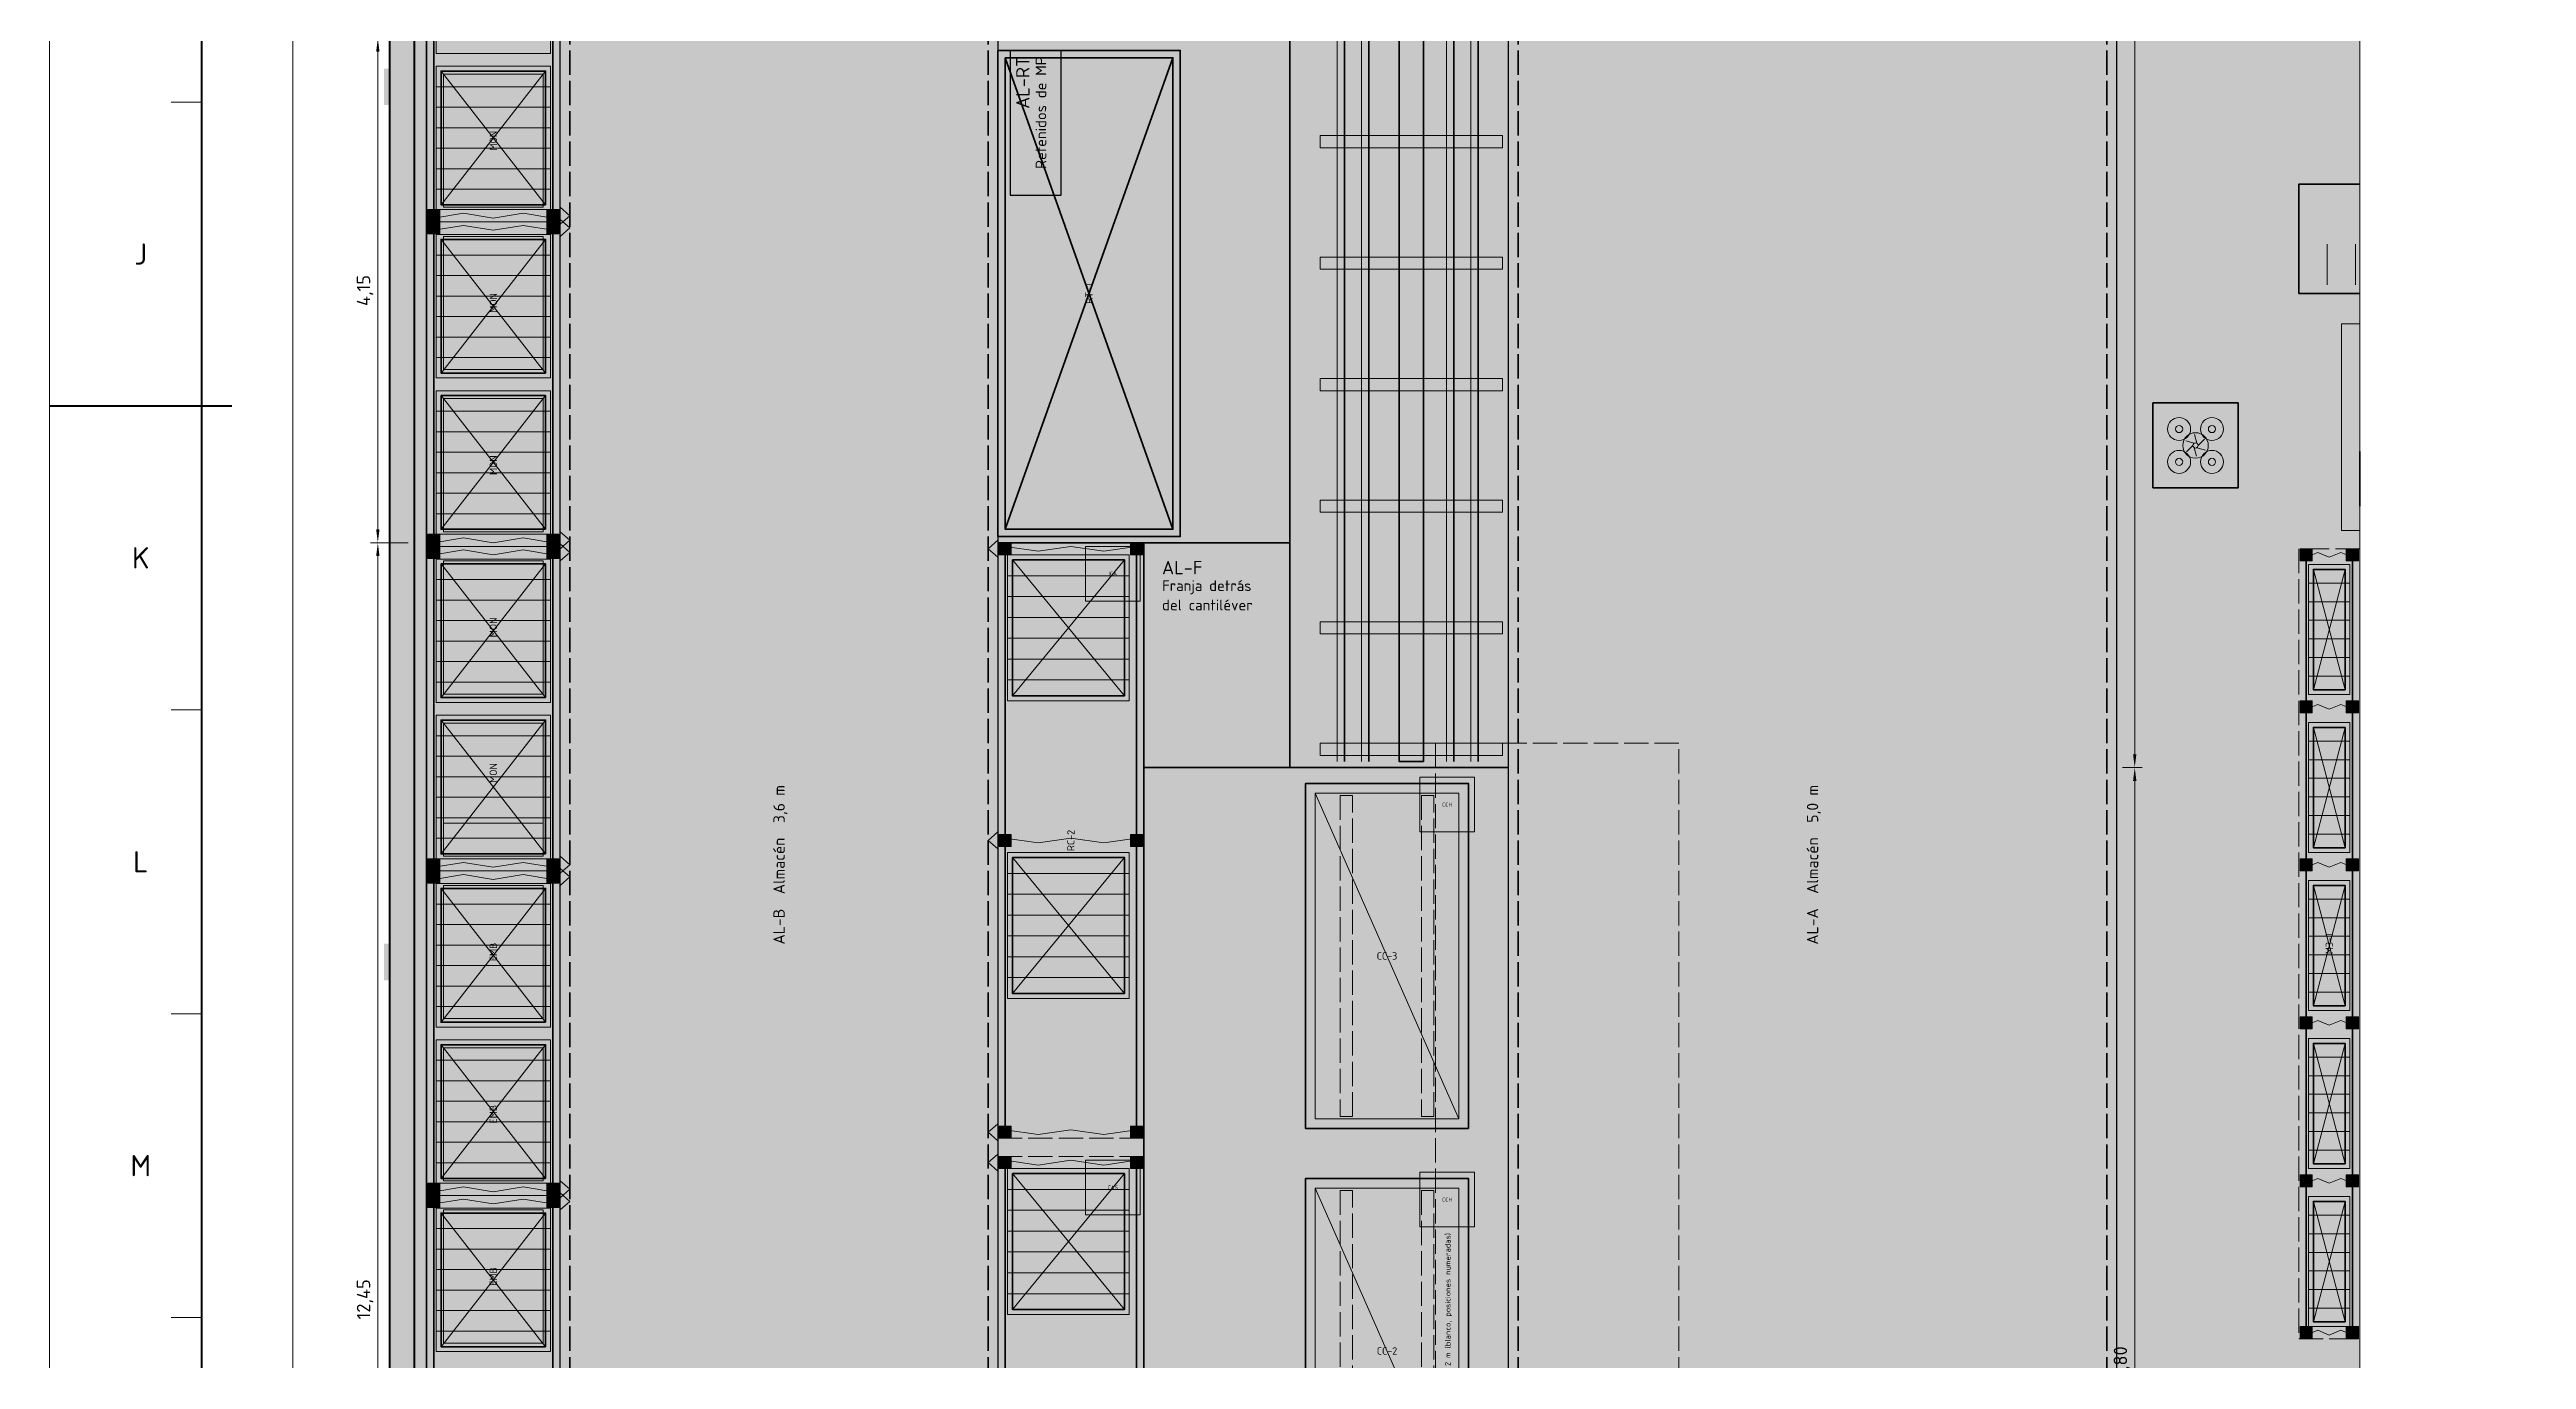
# Model space of a CAD drawing. Header units: millimetres. Extents: x 0 to 1189, y 0 to 841.
# Drawn here: x 0 to 407.4, y 263.6 to 479.2 of the extents above; entities that cross this region are included whole.
import ezdxf
from ezdxf.enums import TextEntityAlignment as Align

# ---------------------------------------------------------------- set-up
doc = ezdxf.new("R2010")
doc.units = ezdxf.units.MM
doc.linetypes.add('IRAM-E-TRAZOS', pattern=[5, 4, -1])
for name, color, linetype, lineweight in [('06-TEXTO', 7, 'CONTINUOUS', 25), ('07-RECUADRO', 7, 'CONTINUOUS', 70), ('08-FINA', 5, 'CONTINUOUS', 18), ('A-COLUMNA', 7, 'CONTINUOUS', 50), ('A-COTA', 7, 'CONTINUOUS', 18), ('A-EQUIPO-FINO', 8, 'CONTINUOUS', 13), ('A-EQUIPO-OCULTO', 8, 'IRAM-E-TRAZOS', 13), ('A-EQUIPO-RELLENO', 9, 'CONTINUOUS', 13), ('A-MURO', 7, 'CONTINUOUS', 50), ('A-RELLENO', 9, 'CONTINUOUS', 13), ('A-SECTOR', 1, 'CONTINUOUS', 25), ('A-SECTOR-TXT', 1, 'CONTINUOUS', 25), ('A-SEGURIDAD', 1, 'IRAM-E-TRAZOS', 18), ('A-TEXTO', 7, 'CONTINUOUS', 18)]:
    doc.layers.add(name, color=color, linetype=linetype, lineweight=lineweight)
for name, color, linetype, lineweight, true_color in [('A-AREA-TRABAJO', 30, 'CONTINUOUS', 13, 0xeb963c), ('A-DEM-RO', 1, 'CONTINUOUS', 35, 0xd21e1e), ('A-EQUIPO', 30, 'CONTINUOUS', 35, 0xe67800), ('A-PASILLO', 2, 'IRAM-E-TRAZOS', 35, 0xd7a500)]:
    doc.layers.add(name, color=color, linetype=linetype, lineweight=lineweight, true_color=true_color)
doc.styles.add('ISO3098', font='isocpeur.ttf')
doc.dimstyles.new('FLAMA-IRAM', dxfattribs={"dimtxt": 3.5, "dimasz": 3.5, "dimexe": 2, "dimexo": 1.5, "dimgap": 1, "dimtad": 1, "dimdec": 1, "dimtxsty": 'ISO3098', "dimblk": 'IRAM_FLECHA', "dimblk1": 'IRAM_FLECHA', "dimblk2": 'IRAM_FLECHA', "dimcen": 2.5, "dimclrd": 3, "dimclre": 3, "dimclrt": 3, "dimazin": 3, "dimtfac": 1, "dimtmove": 0, "dimatfit": 3, "dimlwd": 18, "dimlwe": 18})

# ---------------------------------------------------------------- blocks, each defined once
blk = doc.blocks.new('IRAM_FLECHA')
blk.add_solid([(0, 0), (-1, 0.125), (-1, -0.125)])

msp = doc.modelspace()

# ---------------------------------------------------------------- hatches: boundary and pattern name
at = {"layer": 'A-COLUMNA', "true_color": 0x000000}
h = msp.add_hatch(color=7, dxfattribs=at)
h.dxf.hatch_style = 1
h.paths.add_polyline_path([(55, 470), (61, 470), (61, 476), (55, 476)])
h = msp.add_hatch(color=7, dxfattribs=at)
h.dxf.hatch_style = 1
h.paths.add_polyline_path([(55, 326), (61, 326), (61, 332), (55, 332)])
at = {"layer": 'A-EQUIPO-RELLENO', "true_color": 0x969ba0}
h = msp.add_hatch(color=7, dxfattribs=at)
h.dxf.hatch_style = 1
h.paths.add_polyline_path([(226, 362), (226, 610), (222, 610), (222, 362)])
at = {"layer": 'A-EQUIPO-RELLENO', "true_color": 0xeedec0}
h = msp.add_hatch(color=7, dxfattribs=at)
h.dxf.hatch_style = 1
h.paths.add_polyline_path([(82.4, 478.5), (82.4, 502.1), (63.6, 502.1), (63.6, 478.5)])
h = msp.add_hatch(color=7, dxfattribs=at)
h.dxf.hatch_style = 1
h.paths.add_polyline_path([(82.4, 452.8), (82.4, 476.4), (63.6, 476.4), (63.6, 452.8)])
at = {"layer": 'A-EQUIPO-RELLENO', "true_color": 0xcdd0d4}
h = msp.add_hatch(color=7, dxfattribs=at)
h.dxf.hatch_style = 1
h.paths.add_polyline_path([(239, 463), (239, 465), (209, 465), (209, 463)])
at = {"layer": 'A-EQUIPO-RELLENO', "true_color": 0xd7e1d7}
h = msp.add_hatch(color=7, dxfattribs=at)
h.dxf.hatch_style = 1
h.paths.add_polyline_path([(370, 439), (370, 457), (380, 457), (380, 439)])
at = {"layer": 'A-EQUIPO-RELLENO', "true_color": 0x969ba0}
h = msp.add_hatch(color=7, dxfattribs=at)
h.dxf.hatch_style = 1
h.paths.add_polyline_path([(64.2, 450.8), (64.2, 452.8), (62.2, 452.8), (62.2, 450.8)])
h = msp.add_hatch(color=7, dxfattribs=at)
h.dxf.hatch_style = 1
h.paths.add_polyline_path([(83.8, 450.8), (83.8, 452.8), (81.8, 452.8), (81.8, 450.8)])
h = msp.add_hatch(color=7, dxfattribs=at)
h.dxf.hatch_style = 1
h.paths.add_polyline_path([(64.2, 448.8), (64.2, 450.8), (62.2, 450.8), (62.2, 448.8)])
at = {"layer": 'A-EQUIPO-RELLENO', "true_color": 0xeedec0}
h = msp.add_hatch(color=7, dxfattribs=at)
h.dxf.hatch_style = 1
h.paths.add_polyline_path([(82.4, 425.1), (82.4, 448.7), (63.6, 448.7), (63.6, 425.1)])
at = {"layer": 'A-EQUIPO-RELLENO', "true_color": 0x969ba0}
h = msp.add_hatch(color=7, dxfattribs=at)
h.dxf.hatch_style = 1
h.paths.add_polyline_path([(83.8, 448.8), (83.8, 450.8), (81.8, 450.8), (81.8, 448.8)])
at = {"layer": 'A-EQUIPO-RELLENO', "true_color": 0xcdd0d4}
h = msp.add_hatch(color=7, dxfattribs=at)
h.dxf.hatch_style = 1
h.paths.add_polyline_path([(239, 443), (239, 445), (209, 445), (209, 443)])
h = msp.add_hatch(color=7, dxfattribs=at)
h.dxf.hatch_style = 1
h.paths.add_polyline_path([(239, 423), (239, 425), (209, 425), (209, 423)])
at = {"layer": 'A-EQUIPO-RELLENO', "true_color": 0xeedec0}
h = msp.add_hatch(color=7, dxfattribs=at)
h.dxf.hatch_style = 1
h.paths.add_polyline_path([(82.4, 399.4), (82.4, 423), (63.6, 423), (63.6, 399.4)])
at = {"layer": 'A-EQUIPO-RELLENO', "true_color": 0xe6e6dc}
h = msp.add_hatch(color=7, dxfattribs=at)
h.dxf.hatch_style = 1
h.paths.add_polyline_path([(346, 407), (360, 407), (360, 421), (346, 421)])
at = {"layer": 'A-EQUIPO-RELLENO', "true_color": 0xcdd0d4}
h = msp.add_hatch(color=7, dxfattribs=at)
h.dxf.hatch_style = 1
h.paths.add_polyline_path([(239, 403), (239, 405), (209, 405), (209, 403)])
at = {"layer": 'A-EQUIPO-RELLENO', "true_color": 0x969ba0}
h = msp.add_hatch(color=7, dxfattribs=at)
h.dxf.hatch_style = 1
h.paths.add_polyline_path([(64.2, 397.4), (64.2, 399.4), (62.2, 399.4), (62.2, 397.4)])
h = msp.add_hatch(color=7, dxfattribs=at)
h.dxf.hatch_style = 1
h.paths.add_polyline_path([(83.8, 397.4), (83.8, 399.4), (81.8, 399.4), (81.8, 397.4)])
h = msp.add_hatch(color=7, dxfattribs=at)
h.dxf.hatch_style = 1
h.paths.add_polyline_path([(64.2, 395.4), (64.2, 397.4), (62.2, 397.4), (62.2, 395.4)])
at = {"layer": 'A-EQUIPO-RELLENO', "true_color": 0xeedec0}
h = msp.add_hatch(color=7, dxfattribs=at)
h.dxf.hatch_style = 1
h.paths.add_polyline_path([(82.4, 371.7), (82.4, 395.3), (63.6, 395.3), (63.6, 371.7)])
at = {"layer": 'A-EQUIPO-RELLENO', "true_color": 0x969ba0}
h = msp.add_hatch(color=7, dxfattribs=at)
h.dxf.hatch_style = 1
h.paths.add_polyline_path([(83.8, 395.4), (83.8, 397.4), (81.8, 397.4), (81.8, 395.4)])
h = msp.add_hatch(color=7, dxfattribs=at)
h.dxf.hatch_style = 1
h.paths.add_polyline_path([(156.2, 398), (156.2, 396), (158.2, 396), (158.2, 398)])
at = {"layer": 'A-EQUIPO-RELLENO', "true_color": 0xeedec0}
h = msp.add_hatch(color=7, dxfattribs=at)
h.dxf.hatch_style = 1
h.paths.add_polyline_path([(157.6, 396), (157.6, 372), (177.6, 372), (177.6, 396)])
at = {"layer": 'A-EQUIPO-RELLENO', "true_color": 0x969ba0}
h = msp.add_hatch(color=7, dxfattribs=at)
h.dxf.hatch_style = 1
h.paths.add_polyline_path([(177.8, 398), (177.8, 396), (179.8, 396), (179.8, 398)])
h = msp.add_hatch(color=7, dxfattribs=at)
h.dxf.hatch_style = 1
h.paths.add_polyline_path([(372.2, 395), (372.2, 397), (370.2, 397), (370.2, 395)])
h = msp.add_hatch(color=7, dxfattribs=at)
h.dxf.hatch_style = 1
h.paths.add_polyline_path([(379.8, 395), (379.8, 397), (377.8, 397), (377.8, 395)])
at = {"layer": 'A-EQUIPO-RELLENO', "true_color": 0xeedec0}
h = msp.add_hatch(color=7, dxfattribs=at)
h.dxf.hatch_style = 1
h.paths.add_polyline_path([(378.4, 373), (378.4, 394.4), (371.6, 394.4), (371.6, 373)])
at = {"layer": 'A-EQUIPO-RELLENO', "true_color": 0xcdd0d4}
h = msp.add_hatch(color=7, dxfattribs=at)
h.dxf.hatch_style = 1
h.paths.add_polyline_path([(239, 383), (239, 385), (209, 385), (209, 383)])
at = {"layer": 'A-EQUIPO-RELLENO', "true_color": 0x969ba0}
h = msp.add_hatch(color=7, dxfattribs=at)
h.dxf.hatch_style = 1
h.paths.add_polyline_path([(372.2, 370), (372.2, 372), (370.2, 372), (370.2, 370)])
h = msp.add_hatch(color=7, dxfattribs=at)
h.dxf.hatch_style = 1
h.paths.add_polyline_path([(379.8, 370), (379.8, 372), (377.8, 372), (377.8, 370)])
at = {"layer": 'A-EQUIPO-RELLENO', "true_color": 0xeedec0}
h = msp.add_hatch(color=7, dxfattribs=at)
h.dxf.hatch_style = 1
h.paths.add_polyline_path([(82.4, 346), (82.4, 369.6), (63.6, 369.6), (63.6, 346)])
h = msp.add_hatch(color=7, dxfattribs=at)
h.dxf.hatch_style = 1
h.paths.add_polyline_path([(378.4, 347), (378.4, 368.4), (371.6, 368.4), (371.6, 347)])
at = {"layer": 'A-EQUIPO-RELLENO', "true_color": 0xcdd0d4}
h = msp.add_hatch(color=7, dxfattribs=at)
h.dxf.hatch_style = 1
h.paths.add_polyline_path([(239, 363), (239, 365), (209, 365), (209, 363)])
at = {"layer": 'A-EQUIPO-RELLENO', "true_color": 0xe8ecf2}
h = msp.add_hatch(color=7, dxfattribs=at)
h.dxf.hatch_style = 1
h.paths.add_polyline_path([(233.4, 301.6), (233.4, 358.4), (206.6, 358.4), (206.6, 301.6)])
at = {"layer": 'A-EQUIPO-RELLENO', "true_color": 0x969ba0}
h = msp.add_hatch(color=7, dxfattribs=at)
h.dxf.hatch_style = 1
h.paths.add_polyline_path([(156.2, 350), (156.2, 348), (158.2, 348), (158.2, 350)])
at = {"layer": 'A-EQUIPO-RELLENO', "true_color": 0xeedec0}
h = msp.add_hatch(color=7, dxfattribs=at)
h.dxf.hatch_style = 1
h.paths.add_polyline_path([(157.6, 347), (157.6, 323), (177.6, 323), (177.6, 347)])
at = {"layer": 'A-EQUIPO-RELLENO', "true_color": 0x969ba0}
h = msp.add_hatch(color=7, dxfattribs=at)
h.dxf.hatch_style = 1
h.paths.add_polyline_path([(177.8, 350), (177.8, 348), (179.8, 348), (179.8, 350)])
h = msp.add_hatch(color=7, dxfattribs=at)
h.dxf.hatch_style = 1
h.paths.add_polyline_path([(64.2, 344), (64.2, 346), (62.2, 346), (62.2, 344)])
h = msp.add_hatch(color=7, dxfattribs=at)
h.dxf.hatch_style = 1
h.paths.add_polyline_path([(64.2, 342), (64.2, 344), (62.2, 344), (62.2, 342)])
h = msp.add_hatch(color=7, dxfattribs=at)
h.dxf.hatch_style = 1
h.paths.add_polyline_path([(83.8, 344), (83.8, 346), (81.8, 346), (81.8, 344)])
h = msp.add_hatch(color=7, dxfattribs=at)
h.dxf.hatch_style = 1
h.paths.add_polyline_path([(83.8, 342), (83.8, 344), (81.8, 344), (81.8, 342)])
h = msp.add_hatch(color=7, dxfattribs=at)
h.dxf.hatch_style = 1
h.paths.add_polyline_path([(372.2, 344), (372.2, 346), (370.2, 346), (370.2, 344)])
at = {"layer": 'A-EQUIPO-RELLENO', "true_color": 0xeedec0}
h = msp.add_hatch(color=7, dxfattribs=at)
h.dxf.hatch_style = 1
h.paths.add_polyline_path([(378.4, 321), (378.4, 342.4), (371.6, 342.4), (371.6, 321)])
at = {"layer": 'A-EQUIPO-RELLENO', "true_color": 0x969ba0}
h = msp.add_hatch(color=7, dxfattribs=at)
h.dxf.hatch_style = 1
h.paths.add_polyline_path([(379.8, 344), (379.8, 346), (377.8, 346), (377.8, 344)])
at = {"layer": 'A-EQUIPO-RELLENO', "true_color": 0xeedec0}
h = msp.add_hatch(color=7, dxfattribs=at)
h.dxf.hatch_style = 1
h.paths.add_polyline_path([(82.4, 318.3), (82.4, 341.9), (63.6, 341.9), (63.6, 318.3)])
at = {"layer": 'A-EQUIPO-RELLENO', "true_color": 0x969ba0}
h = msp.add_hatch(color=7, dxfattribs=at)
h.dxf.hatch_style = 1
h.paths.add_polyline_path([(372.2, 318), (372.2, 320), (370.2, 320), (370.2, 318)])
h = msp.add_hatch(color=7, dxfattribs=at)
h.dxf.hatch_style = 1
h.paths.add_polyline_path([(379.8, 318), (379.8, 320), (377.8, 320), (377.8, 318)])
at = {"layer": 'A-EQUIPO-RELLENO', "true_color": 0xeedec0}
h = msp.add_hatch(color=7, dxfattribs=at)
h.dxf.hatch_style = 1
h.paths.add_polyline_path([(82.4, 292.6), (82.4, 316.2), (63.6, 316.2), (63.6, 292.6)])
h = msp.add_hatch(color=7, dxfattribs=at)
h.dxf.hatch_style = 1
h.paths.add_polyline_path([(378.4, 295), (378.4, 316.4), (371.6, 316.4), (371.6, 295)])
at = {"layer": 'A-EQUIPO-RELLENO', "true_color": 0x969ba0}
h = msp.add_hatch(color=7, dxfattribs=at)
h.dxf.hatch_style = 1
h.paths.add_polyline_path([(156.2, 302), (156.2, 300), (158.2, 300), (158.2, 302)])
h = msp.add_hatch(color=7, dxfattribs=at)
h.dxf.hatch_style = 1
h.paths.add_polyline_path([(177.8, 302), (177.8, 300), (179.8, 300), (179.8, 302)])
h = msp.add_hatch(color=7, dxfattribs=at)
h.dxf.hatch_style = 1
h.paths.add_polyline_path([(156.2, 297), (156.2, 295), (158.2, 295), (158.2, 297)])
at = {"layer": 'A-EQUIPO-RELLENO', "true_color": 0xeedec0}
h = msp.add_hatch(color=7, dxfattribs=at)
h.dxf.hatch_style = 1
h.paths.add_polyline_path([(157.6, 295), (157.6, 271), (177.6, 271), (177.6, 295)])
at = {"layer": 'A-EQUIPO-RELLENO', "true_color": 0x969ba0}
h = msp.add_hatch(color=7, dxfattribs=at)
h.dxf.hatch_style = 1
h.paths.add_polyline_path([(177.8, 297), (177.8, 295), (179.8, 295), (179.8, 297)])
at = {"layer": 'A-EQUIPO-RELLENO', "true_color": 0xe8ecf2}
h = msp.add_hatch(color=7, dxfattribs=at)
h.dxf.hatch_style = 1
h.paths.add_polyline_path([(233.4, 236.6), (233.4, 293.4), (206.6, 293.4), (206.6, 236.6)])
at = {"layer": 'A-EQUIPO-RELLENO', "true_color": 0x969ba0}
h = msp.add_hatch(color=7, dxfattribs=at)
h.dxf.hatch_style = 1
h.paths.add_polyline_path([(372.2, 292), (372.2, 294), (370.2, 294), (370.2, 292)])
h = msp.add_hatch(color=7, dxfattribs=at)
h.dxf.hatch_style = 1
h.paths.add_polyline_path([(379.8, 292), (379.8, 294), (377.8, 294), (377.8, 292)])
h = msp.add_hatch(color=7, dxfattribs=at)
h.dxf.hatch_style = 1
h.paths.add_polyline_path([(64.2, 290.6), (64.2, 292.6), (62.2, 292.6), (62.2, 290.6)])
h = msp.add_hatch(color=7, dxfattribs=at)
h.dxf.hatch_style = 1
h.paths.add_polyline_path([(64.2, 288.6), (64.2, 290.6), (62.2, 290.6), (62.2, 288.6)])
h = msp.add_hatch(color=7, dxfattribs=at)
h.dxf.hatch_style = 1
h.paths.add_polyline_path([(83.8, 290.6), (83.8, 292.6), (81.8, 292.6), (81.8, 290.6)])
h = msp.add_hatch(color=7, dxfattribs=at)
h.dxf.hatch_style = 1
h.paths.add_polyline_path([(83.8, 288.6), (83.8, 290.6), (81.8, 290.6), (81.8, 288.6)])
at = {"layer": 'A-EQUIPO-RELLENO', "true_color": 0xeedec0}
h = msp.add_hatch(color=7, dxfattribs=at)
h.dxf.hatch_style = 1
h.paths.add_polyline_path([(378.4, 269), (378.4, 290.4), (371.6, 290.4), (371.6, 269)])
h = msp.add_hatch(color=7, dxfattribs=at)
h.dxf.hatch_style = 1
h.paths.add_polyline_path([(82.4, 264.9), (82.4, 288.5), (63.6, 288.5), (63.6, 264.9)])
at = {"layer": 'A-EQUIPO-RELLENO', "true_color": 0x969ba0}
h = msp.add_hatch(color=7, dxfattribs=at)
h.dxf.hatch_style = 1
h.paths.add_polyline_path([(372.2, 267), (372.2, 269), (370.2, 269), (370.2, 267)])
h = msp.add_hatch(color=7, dxfattribs=at)
h.dxf.hatch_style = 1
h.paths.add_polyline_path([(379.8, 267), (379.8, 269), (377.8, 269), (377.8, 267)])
at = {"layer": 'A-MURO', "true_color": 0x464646}
h = msp.add_hatch(color=7, dxfattribs=at)
h.dxf.hatch_style = 1
h.paths.add_polyline_path([(120, 619), (120, 615), (60, 615), (60, 41), (56, 41), (56, 619)])
at = {"layer": 'A-RELLENO', "true_color": 0xcde1f5}
h = msp.add_hatch(color=7, dxfattribs=at)
h.dxf.hatch_style = 1
h.paths.add_polyline_path([(60, 75), (62, 75), (62, 615), (60, 615)])
h = msp.add_hatch(color=7, dxfattribs=at)
h.dxf.hatch_style = 1
h.paths.add_polyline_path([(62, 75), (84, 75), (84, 615), (62, 615)])
at = {"layer": 'A-RELLENO', "true_color": 0xe2e2e2}
h = msp.add_hatch(color=7, dxfattribs=at)
h.dxf.hatch_style = 1
h.paths.add_polyline_path([(84, 75), (156, 75), (156, 615), (84, 615)])
at = {"layer": 'A-RELLENO', "true_color": 0xcde1f5}
h = msp.add_hatch(color=7, dxfattribs=at)
h.dxf.hatch_style = 1
h.paths.add_polyline_path([(204, 361), (240, 361), (240, 615), (204, 615)])
at = {"layer": 'A-RELLENO', "true_color": 0xe2e2e2}
h = msp.add_hatch(color=7, dxfattribs=at)
h.dxf.hatch_style = 1
h.paths.add_polyline_path([(240, 75), (340, 75), (340, 615), (240, 615)])
at = {"layer": 'A-RELLENO', "true_color": 0xfde4c8}
h = msp.add_hatch(color=7, dxfattribs=at)
h.dxf.hatch_style = 1
h.paths.add_polyline_path([(340, 223), (340, 495), (380, 495), (380, 223)])
at = {"layer": 'A-RELLENO', "true_color": 0xcde1f5}
h = msp.add_hatch(color=7, dxfattribs=at)
h.dxf.hatch_style = 1
h.paths.add_polyline_path([(156, 398), (204, 398), (204, 481), (156, 481)])
at = {"layer": 'A-RELLENO', "true_color": 0x93c18c}
h = msp.add_hatch(color=7, dxfattribs=at)
h.dxf.hatch_style = 1
h.paths.add_polyline_path([(64.8, 453.2), (81.2, 453.2), (81.2, 475.1), (64.8, 475.1)])
h = msp.add_hatch(color=7, dxfattribs=at)
h.dxf.hatch_style = 1
h.paths.add_polyline_path([(64.8, 426.5), (81.2, 426.5), (81.2, 448.4), (64.8, 448.4)])
h = msp.add_hatch(color=7, dxfattribs=at)
h.dxf.hatch_style = 1
h.paths.add_polyline_path([(64.8, 399.8), (81.2, 399.8), (81.2, 421.7), (64.8, 421.7)])
at = {"layer": 'A-RELLENO', "true_color": 0xcde1f5}
h = msp.add_hatch(color=7, dxfattribs=at)
h.dxf.hatch_style = 1
h.paths.add_polyline_path([(156, 149), (180, 149), (180, 398), (156, 398)])
at = {"layer": 'A-RELLENO', "true_color": 0xf0d36c}
h = msp.add_hatch(color=7, dxfattribs=at)
h.dxf.hatch_style = 1
h.paths.add_polyline_path([(170.4, 388.4), (179.4, 388.4), (179.4, 397.4), (170.4, 397.4)])
at = {"layer": 'A-RELLENO', "true_color": 0xcde1f5}
h = msp.add_hatch(color=7, dxfattribs=at)
h.dxf.hatch_style = 1
h.paths.add_polyline_path([(180, 361), (204, 361), (204, 398), (180, 398)])
at = {"layer": 'A-RELLENO', "true_color": 0x93c18c}
h = msp.add_hatch(color=7, dxfattribs=at)
h.dxf.hatch_style = 1
h.paths.add_polyline_path([(64.8, 373.1), (81.2, 373.1), (81.2, 395), (64.8, 395)])
h = msp.add_hatch(color=7, dxfattribs=at)
h.dxf.hatch_style = 1
h.paths.add_polyline_path([(64.8, 351.875), (81.2, 351.875), (81.2, 368.3), (64.8, 368.3)])
at = {"layer": 'A-RELLENO', "true_color": 0xcde1f5}
h = msp.add_hatch(color=7, dxfattribs=at)
h.dxf.hatch_style = 1
h.paths.add_polyline_path([(180, 165), (240, 165), (240, 361), (180, 361)])
at = {"layer": 'A-RELLENO', "true_color": 0xc7bfbc}
h = msp.add_hatch(color=7, dxfattribs=at)
h.dxf.hatch_style = 1
h.paths.add_polyline_path([(225.4, 350.4), (234.4, 350.4), (234.4, 359.4), (225.4, 359.4)])
at = {"layer": 'A-RELLENO', "true_color": 0xf6b575}
h = msp.add_hatch(color=7, dxfattribs=at)
h.dxf.hatch_style = 1
h.paths.add_polyline_path([(64.8, 346.4), (81.2, 346.4), (81.2, 351.875), (64.8, 351.875)])
h = msp.add_hatch(color=7, dxfattribs=at)
h.dxf.hatch_style = 1
h.paths.add_polyline_path([(64.8, 319.7), (81.2, 319.7), (81.2, 341.6), (64.8, 341.6)])
h = msp.add_hatch(color=7, dxfattribs=at)
h.dxf.hatch_style = 1
h.paths.add_polyline_path([(64.8, 293), (81.2, 293), (81.2, 314.9), (64.8, 314.9)])
at = {"layer": 'A-RELLENO', "true_color": 0x91c5c1}
h = msp.add_hatch(color=7, dxfattribs=at)
h.dxf.hatch_style = 1
h.paths.add_polyline_path([(170.4, 287.4), (179.4, 287.4), (179.4, 296.4), (170.4, 296.4)])
at = {"layer": 'A-RELLENO', "true_color": 0xc7bfbc}
h = msp.add_hatch(color=7, dxfattribs=at)
h.dxf.hatch_style = 1
h.paths.add_polyline_path([(225.4, 285.4), (234.4, 285.4), (234.4, 294.4), (225.4, 294.4)])
at = {"layer": 'A-RELLENO', "true_color": 0xf6b575}
h = msp.add_hatch(color=7, dxfattribs=at)
h.dxf.hatch_style = 1
h.paths.add_polyline_path([(64.8, 266.3), (81.2, 266.3), (81.2, 288.2), (64.8, 288.2)])
at = {"layer": 'A-SECTOR-TXT', "true_color": 0xffffff}
h = msp.add_hatch(color=7, dxfattribs=at)
h.dxf.hatch_style = 1
h.paths.add_polyline_path([(166.38, 455.21), (166.38, 479), (158, 479), (158, 455.21)])

# ---------------------------------------------------------------- linework, layer by layer
at = {"layer": '07-RECUADRO'}
msp.add_line((0, 420.5), (30, 420.5), dxfattribs=at)
msp.add_lwpolyline([(25, 10), (1179, 10), (1179, 831), (25, 831)], close=True, dxfattribs=at)
at = {"layer": '08-FINA'}
for p, q in [((25, 470.5), (20, 470.5)), ((25, 370.5), (20, 370.5)), ((25, 320.5), (20, 320.5)), ((25, 270.5), (20, 270.5))]:
    msp.add_line(p, q, dxfattribs=at)
msp.add_lwpolyline([(0, 0), (1189, 0), (1189, 841), (0, 841)], close=True, dxfattribs=at)
at = {"layer": 'A-AREA-TRABAJO'}
msp.add_line((380, 434), (377, 434), dxfattribs=at)
msp.add_lwpolyline([(380, 400), (377, 400), (377, 434)], dxfattribs=at)
at = {"layer": 'A-DEM-RO'}
for p, q in [((157.2, 477.8), (184.8, 400.2)), ((184.8, 477.8), (157.2, 400.2))]:
    msp.add_line(p, q, dxfattribs=at)
for points in [[(156, 479), (156, 399), (186, 399), (186, 479)], [(157.2, 477.8), (157.2, 400.2), (184.8, 400.2), (184.8, 477.8)]]:
    msp.add_lwpolyline(points, close=True, dxfattribs=at)
at = {"layer": 'A-EQUIPO'}
for p, q in [((213, 362), (213, 610)), ((217, 362), (217, 610)), ((231, 362), (231, 610)), ((235, 362), (235, 610)), ((63.2, 450.8), (63.2, 504.2)), ((82.8, 450.8), (82.8, 504.2)), ((63.2, 397.4), (63.2, 450.8)), ((82.8, 397.4), (82.8, 450.8)), ((63.2, 344), (63.2, 397.4)), ((82.8, 344), (82.8, 397.4)), ((157.2, 398), (157.2, 300)), ((178.8, 398), (178.8, 300)), ((371.2, 267), (371.2, 397)), ((378.8, 267), (378.8, 397)), ((63.2, 290.6), (63.2, 344)), ((82.8, 290.6), (82.8, 344)), ((157.2, 297), (157.2, 151)), ((178.8, 297), (178.8, 151)), ((63.2, 237.2), (63.2, 290.6)), ((82.8, 237.2), (82.8, 290.6))]:
    msp.add_line(p, q, dxfattribs=at)
for points in [[(226, 362), (226, 610), (222, 610), (222, 362)], [(81.6, 453.6), (81.6, 475.6), (64.4, 475.6), (64.4, 453.6)], [(81.6, 425.9), (81.6, 447.9), (64.4, 447.9), (64.4, 425.9)], [(81.6, 400.2), (81.6, 422.2), (64.4, 422.2), (64.4, 400.2)], [(346, 407), (360, 407), (360, 421), (346, 421)], [(81.6, 372.5), (81.6, 394.5), (64.4, 394.5), (64.4, 372.5)], [(158.4, 395.2), (158.4, 372.8), (176.8, 372.8), (176.8, 395.2)], [(377.6, 373.8), (377.6, 393.6), (372.4, 393.6), (372.4, 373.8)], [(81.6, 346.8), (81.6, 368.8), (64.4, 368.8), (64.4, 346.8)], [(377.6, 347.8), (377.6, 367.6), (372.4, 367.6), (372.4, 347.8)], [(233.4, 301.6), (233.4, 358.4), (206.6, 358.4), (206.6, 301.6)], [(158.4, 346.2), (158.4, 323.8), (176.8, 323.8), (176.8, 346.2)], [(81.6, 319.1), (81.6, 341.1), (64.4, 341.1), (64.4, 319.1)], [(377.6, 321.8), (377.6, 341.6), (372.4, 341.6), (372.4, 321.8)], [(81.6, 293.4), (81.6, 315.4), (64.4, 315.4), (64.4, 293.4)], [(377.6, 295.8), (377.6, 315.6), (372.4, 315.6), (372.4, 295.8)], [(158.4, 294.2), (158.4, 271.8), (176.8, 271.8), (176.8, 294.2)], [(233.4, 236.6), (233.4, 293.4), (206.6, 293.4), (206.6, 236.6)], [(377.6, 269.8), (377.6, 289.6), (372.4, 289.6), (372.4, 269.8)], [(81.6, 265.7), (81.6, 287.7), (64.4, 287.7), (64.4, 265.7)]]:
    msp.add_lwpolyline(points, close=True, dxfattribs=at)
for points in [[(380, 457), (370, 457), (370, 439), (380, 439)], [(380, 413), (380, 404)]]:
    msp.add_lwpolyline(points, dxfattribs=at)
at = {"layer": 'A-EQUIPO-FINO'}
for p, q in [((211.8, 362), (211.8, 610)), ((215.8, 362), (215.8, 610)), ((229.8, 362), (229.8, 610)), ((233.8, 362), (233.8, 610)), ((82.4, 473.029), (63.6, 473.029)), ((81.6, 453.6), (64.4, 475.6)), ((64.4, 453.6), (81.6, 475.6)), ((82.4, 469.657), (63.6, 469.657)), ((82.4, 466.286), (63.6, 466.286)), ((82.4, 462.914), (63.6, 462.914)), ((82.4, 459.543), (63.6, 459.543)), ((82.4, 456.171), (63.6, 456.171)), ((82.4, 445.329), (63.6, 445.329)), ((81.6, 425.9), (64.4, 447.9)), ((64.4, 425.9), (81.6, 447.9)), ((374.667, 440.44), (374.667, 447.1)), ((379.333, 440.44), (379.333, 447.1)), ((82.4, 441.957), (63.6, 441.957)), ((82.4, 438.586), (63.6, 438.586)), ((82.4, 435.214), (63.6, 435.214)), ((82.4, 431.843), (63.6, 431.843)), ((82.4, 428.471), (63.6, 428.471)), ((81.6, 400.2), (64.4, 422.2)), ((64.4, 400.2), (81.6, 422.2)), ((82.4, 419.629), (63.6, 419.629)), ((82.4, 416.257), (63.6, 416.257)), ((82.4, 412.886), (63.6, 412.886)), ((82.4, 409.514), (63.6, 409.514)), ((82.4, 406.143), (63.6, 406.143)), ((82.4, 402.771), (63.6, 402.771)), ((82.4, 391.929), (63.6, 391.929)), ((81.6, 372.5), (64.4, 394.5)), ((64.4, 372.5), (81.6, 394.5)), ((157.6, 392.571), (177.6, 392.571)), ((158.4, 395.2), (176.8, 372.8)), ((176.8, 395.2), (158.4, 372.8)), ((378.4, 391.343), (371.6, 391.343)), ((377.6, 373.8), (372.4, 393.6)), ((372.4, 373.8), (377.6, 393.6)), ((82.4, 388.557), (63.6, 388.557)), ((157.6, 389.143), (177.6, 389.143)), ((378.4, 388.286), (371.6, 388.286)), ((82.4, 385.186), (63.6, 385.186)), ((157.6, 385.714), (177.6, 385.714)), ((378.4, 385.229), (371.6, 385.229)), ((82.4, 381.814), (63.6, 381.814)), ((157.6, 382.286), (177.6, 382.286)), ((378.4, 382.171), (371.6, 382.171)), ((378.4, 379.114), (371.6, 379.114)), ((82.4, 378.443), (63.6, 378.443)), ((82.4, 375.071), (63.6, 375.071)), ((157.6, 378.857), (177.6, 378.857)), ((157.6, 375.429), (177.6, 375.429)), ((378.4, 376.057), (371.6, 376.057)), ((81.6, 346.8), (64.4, 368.8)), ((64.4, 346.8), (81.6, 368.8)), ((377.6, 347.8), (372.4, 367.6)), ((372.4, 347.8), (377.6, 367.6)), ((82.4, 366.229), (63.6, 366.229)), ((82.4, 362.857), (63.6, 362.857)), ((378.4, 365.343), (371.6, 365.343)), ((82.4, 359.486), (63.6, 359.486)), ((378.4, 362.286), (371.6, 362.286)), ((378.4, 359.229), (371.6, 359.229)), ((82.4, 356.114), (63.6, 356.114)), ((231.8, 303.2), (208.2, 356.8)), ((378.4, 356.171), (371.6, 356.171)), ((82.4, 352.743), (63.6, 352.743)), ((378.4, 353.114), (371.6, 353.114)), ((82.4, 349.371), (63.6, 349.371)), ((378.4, 350.057), (371.6, 350.057)), ((157.6, 343.571), (177.6, 343.571)), ((158.4, 346.2), (176.8, 323.8)), ((176.8, 346.2), (158.4, 323.8)), ((82.4, 338.529), (63.6, 338.529)), ((81.6, 319.1), (64.4, 341.1)), ((64.4, 319.1), (81.6, 341.1)), ((157.6, 340.143), (177.6, 340.143)), ((378.4, 339.343), (371.6, 339.343)), ((377.6, 321.8), (372.4, 341.6)), ((372.4, 321.8), (377.6, 341.6)), ((82.4, 335.157), (63.6, 335.157)), ((157.6, 336.714), (177.6, 336.714)), ((378.4, 336.286), (371.6, 336.286)), ((82.4, 331.786), (63.6, 331.786)), ((157.6, 333.286), (177.6, 333.286)), ((378.4, 333.229), (371.6, 333.229)), ((378.4, 330.171), (371.6, 330.171)), ((82.4, 328.414), (63.6, 328.414)), ((157.6, 329.857), (177.6, 329.857)), ((157.6, 326.429), (177.6, 326.429)), ((378.4, 327.114), (371.6, 327.114)), ((82.4, 325.043), (63.6, 325.043)), ((378.4, 324.057), (371.6, 324.057)), ((82.4, 321.671), (63.6, 321.671)), ((81.6, 293.4), (64.4, 315.4)), ((64.4, 293.4), (81.6, 315.4)), ((377.6, 295.8), (372.4, 315.6)), ((372.4, 295.8), (377.6, 315.6)), ((82.4, 312.829), (63.6, 312.829)), ((378.4, 313.343), (371.6, 313.343)), ((378.4, 310.286), (371.6, 310.286)), ((82.4, 309.457), (63.6, 309.457)), ((82.4, 306.086), (63.6, 306.086)), ((378.4, 307.229), (371.6, 307.229)), ((82.4, 302.714), (63.6, 302.714)), ((378.4, 304.171), (371.6, 304.171)), ((82.4, 299.343), (63.6, 299.343)), ((378.4, 301.114), (371.6, 301.114)), ((378.4, 298.057), (371.6, 298.057)), ((82.4, 295.971), (63.6, 295.971)), ((158.4, 294.2), (176.8, 271.8)), ((176.8, 294.2), (158.4, 271.8)), ((157.6, 291.571), (177.6, 291.571)), ((231.8, 238.2), (208.2, 291.8)), ((377.6, 269.8), (372.4, 289.6)), ((372.4, 269.8), (377.6, 289.6)), ((81.6, 265.7), (64.4, 287.7)), ((64.4, 265.7), (81.6, 287.7)), ((157.6, 288.143), (177.6, 288.143)), ((378.4, 287.343), (371.6, 287.343)), ((82.4, 285.129), (63.6, 285.129)), ((82.4, 281.757), (63.6, 281.757)), ((157.6, 284.714), (177.6, 284.714)), ((157.6, 281.286), (177.6, 281.286)), ((378.4, 284.286), (371.6, 284.286)), ((378.4, 281.229), (371.6, 281.229)), ((82.4, 278.386), (63.6, 278.386)), ((157.6, 277.857), (177.6, 277.857)), ((378.4, 278.171), (371.6, 278.171)), ((82.4, 275.014), (63.6, 275.014)), ((157.6, 274.429), (177.6, 274.429)), ((378.4, 275.114), (371.6, 275.114)), ((82.4, 271.643), (63.6, 271.643)), ((378.4, 272.057), (371.6, 272.057)), ((82.4, 268.271), (63.6, 268.271))]:
    msp.add_line(p, q, dxfattribs=at)
for points in [[(82.4, 478.5), (82.4, 502.1), (63.6, 502.1), (63.6, 478.5)], [(82.4, 452.8), (82.4, 476.4), (63.6, 476.4), (63.6, 452.8)], [(64.8, 453.2), (81.2, 453.2), (81.2, 475.1), (64.8, 475.1)], [(239, 463), (239, 465), (209, 465), (209, 463)], [(64.2, 450.8), (64.2, 452.8), (62.2, 452.8), (62.2, 450.8)], [(83.8, 450.8), (83.8, 452.8), (81.8, 452.8), (81.8, 450.8)], [(64.2, 448.8), (64.2, 450.8), (62.2, 450.8), (62.2, 448.8)], [(82.4, 425.1), (82.4, 448.7), (63.6, 448.7), (63.6, 425.1)], [(64.8, 426.5), (81.2, 426.5), (81.2, 448.4), (64.8, 448.4)], [(83.8, 448.8), (83.8, 450.8), (81.8, 450.8), (81.8, 448.8)], [(239, 443), (239, 445), (209, 445), (209, 443)], [(239, 423), (239, 425), (209, 425), (209, 423)], [(82.4, 399.4), (82.4, 423), (63.6, 423), (63.6, 399.4)], [(64.8, 399.8), (81.2, 399.8), (81.2, 421.7), (64.8, 421.7)], [(239, 403), (239, 405), (209, 405), (209, 403)], [(64.2, 397.4), (64.2, 399.4), (62.2, 399.4), (62.2, 397.4)], [(83.8, 397.4), (83.8, 399.4), (81.8, 399.4), (81.8, 397.4)], [(64.2, 395.4), (64.2, 397.4), (62.2, 397.4), (62.2, 395.4)], [(82.4, 371.7), (82.4, 395.3), (63.6, 395.3), (63.6, 371.7)], [(83.8, 395.4), (83.8, 397.4), (81.8, 397.4), (81.8, 395.4)], [(156.2, 398), (156.2, 396), (158.2, 396), (158.2, 398)], [(157.6, 396), (157.6, 372), (177.6, 372), (177.6, 396)], [(170.4, 388.4), (179.4, 388.4), (179.4, 397.4), (170.4, 397.4)], [(177.8, 398), (177.8, 396), (179.8, 396), (179.8, 398)], [(372.2, 395), (372.2, 397), (370.2, 397), (370.2, 395)], [(379.8, 395), (379.8, 397), (377.8, 397), (377.8, 395)], [(64.8, 373.1), (81.2, 373.1), (81.2, 395), (64.8, 395)], [(378.4, 373), (378.4, 394.4), (371.6, 394.4), (371.6, 373)], [(239, 383), (239, 385), (209, 385), (209, 383)], [(372.2, 370), (372.2, 372), (370.2, 372), (370.2, 370)], [(379.8, 370), (379.8, 372), (377.8, 372), (377.8, 370)], [(82.4, 346), (82.4, 369.6), (63.6, 369.6), (63.6, 346)], [(64.8, 351.875), (81.2, 351.875), (81.2, 368.3), (64.8, 368.3)], [(378.4, 347), (378.4, 368.4), (371.6, 368.4), (371.6, 347)], [(239, 363), (239, 365), (209, 365), (209, 363)], [(225.4, 350.4), (234.4, 350.4), (234.4, 359.4), (225.4, 359.4)], [(231.8, 303.2), (231.8, 356.8), (208.2, 356.8), (208.2, 303.2)], [(64.8, 346.4), (81.2, 346.4), (81.2, 351.875), (64.8, 351.875)], [(156.2, 350), (156.2, 348), (158.2, 348), (158.2, 350)], [(157.6, 347), (157.6, 323), (177.6, 323), (177.6, 347)], [(177.8, 350), (177.8, 348), (179.8, 348), (179.8, 350)], [(64.2, 344), (64.2, 346), (62.2, 346), (62.2, 344)], [(64.2, 342), (64.2, 344), (62.2, 344), (62.2, 342)], [(83.8, 344), (83.8, 346), (81.8, 346), (81.8, 344)], [(83.8, 342), (83.8, 344), (81.8, 344), (81.8, 342)], [(372.2, 344), (372.2, 346), (370.2, 346), (370.2, 344)], [(378.4, 321), (378.4, 342.4), (371.6, 342.4), (371.6, 321)], [(379.8, 344), (379.8, 346), (377.8, 346), (377.8, 344)], [(82.4, 318.3), (82.4, 341.9), (63.6, 341.9), (63.6, 318.3)], [(64.8, 319.7), (81.2, 319.7), (81.2, 341.6), (64.8, 341.6)], [(372.2, 318), (372.2, 320), (370.2, 320), (370.2, 318)], [(379.8, 318), (379.8, 320), (377.8, 320), (377.8, 318)], [(82.4, 292.6), (82.4, 316.2), (63.6, 316.2), (63.6, 292.6)], [(64.8, 293), (81.2, 293), (81.2, 314.9), (64.8, 314.9)], [(378.4, 295), (378.4, 316.4), (371.6, 316.4), (371.6, 295)], [(156.2, 302), (156.2, 300), (158.2, 300), (158.2, 302)], [(177.8, 302), (177.8, 300), (179.8, 300), (179.8, 302)], [(156.2, 297), (156.2, 295), (158.2, 295), (158.2, 297)], [(157.6, 295), (157.6, 271), (177.6, 271), (177.6, 295)], [(170.4, 287.4), (179.4, 287.4), (179.4, 296.4), (170.4, 296.4)], [(177.8, 297), (177.8, 295), (179.8, 295), (179.8, 297)], [(225.4, 285.4), (234.4, 285.4), (234.4, 294.4), (225.4, 294.4)], [(372.2, 292), (372.2, 294), (370.2, 294), (370.2, 292)], [(379.8, 292), (379.8, 294), (377.8, 294), (377.8, 292)], [(64.2, 290.6), (64.2, 292.6), (62.2, 292.6), (62.2, 290.6)], [(64.2, 288.6), (64.2, 290.6), (62.2, 290.6), (62.2, 288.6)], [(83.8, 290.6), (83.8, 292.6), (81.8, 292.6), (81.8, 290.6)], [(83.8, 288.6), (83.8, 290.6), (81.8, 290.6), (81.8, 288.6)], [(231.8, 238.2), (231.8, 291.8), (208.2, 291.8), (208.2, 238.2)], [(378.4, 269), (378.4, 290.4), (371.6, 290.4), (371.6, 269)], [(82.4, 264.9), (82.4, 288.5), (63.6, 288.5), (63.6, 264.9)], [(64.8, 266.3), (81.2, 266.3), (81.2, 288.2), (64.8, 288.2)], [(372.2, 267), (372.2, 269), (370.2, 269), (370.2, 267)], [(379.8, 267), (379.8, 269), (377.8, 269), (377.8, 267)]]:
    msp.add_lwpolyline(points, close=True, dxfattribs=at)
for points in [[(82.8, 451.4), (77.9, 452.2), (73, 451.4), (68.1, 452.2), (63.2, 451.4)], [(82.8, 449.4), (77.9, 450.2), (73, 449.4), (68.1, 450.2), (63.2, 449.4)], [(353.21, 414.364), (352.844, 415.778)], [(352.79, 414.364), (351.382, 414.754)], [(352.58, 414), (351.538, 412.976)], [(352.79, 413.636), (353.156, 412.222)], [(353.21, 413.636), (354.618, 413.246)], [(353.42, 414), (354.462, 415.024)], [(82.8, 398), (77.9, 398.8), (73, 398), (68.1, 398.8), (63.2, 398)], [(82.8, 396), (77.9, 396.8), (73, 396), (68.1, 396.8), (63.2, 396)], [(157.2, 397.4), (162.6, 396.6), (168, 397.4), (173.4, 396.6), (178.8, 397.4)], [(378.8, 395.6), (376.9, 396.4), (375, 395.6), (373.1, 396.4), (371.2, 395.6)], [(378.8, 370.6), (376.9, 371.4), (375, 370.6), (373.1, 371.4), (371.2, 370.6)], [(157.2, 349.4), (162.6, 348.6), (168, 349.4), (173.4, 348.6), (178.8, 349.4)], [(82.8, 344.6), (77.9, 345.4), (73, 344.6), (68.1, 345.4), (63.2, 344.6)], [(82.8, 342.6), (77.9, 343.4), (73, 342.6), (68.1, 343.4), (63.2, 342.6)], [(378.8, 344.6), (376.9, 345.4), (375, 344.6), (373.1, 345.4), (371.2, 344.6)], [(378.8, 318.6), (376.9, 319.4), (375, 318.6), (373.1, 319.4), (371.2, 318.6)], [(157.2, 301.4), (162.6, 300.6), (168, 301.4), (173.4, 300.6), (178.8, 301.4)], [(157.2, 296.4), (162.6, 295.6), (168, 296.4), (173.4, 295.6), (178.8, 296.4)], [(378.8, 292.6), (376.9, 293.4), (375, 292.6), (373.1, 293.4), (371.2, 292.6)], [(82.8, 291.2), (77.9, 292), (73, 291.2), (68.1, 292), (63.2, 291.2)], [(82.8, 289.2), (77.9, 290), (73, 289.2), (68.1, 290), (63.2, 289.2)], [(378.8, 267.6), (376.9, 268.4), (375, 267.6), (373.1, 268.4), (371.2, 267.6)]]:
    msp.add_lwpolyline(points, dxfattribs=at)
for centre, radius in [((350.3, 416.7), 1.89), ((350.3, 416.7), 0.588), ((353, 414), 2.1), ((355.7, 416.7), 1.89), ((355.7, 416.7), 0.588), ((350.3, 411.3), 1.89), ((350.3, 411.3), 0.588), ((353, 414), 0.42), ((355.7, 411.3), 1.89), ((355.7, 411.3), 0.588)]:
    msp.add_circle(centre, radius, dxfattribs=at)
at = {"layer": 'A-EQUIPO-OCULTO'}
for points in [[(84, 450.8), (84, 504.2), (62, 504.2), (62, 450.8)], [(84, 397.4), (84, 450.8), (62, 450.8), (62, 397.4)], [(84, 344), (84, 397.4), (62, 397.4), (62, 344)], [(156, 398), (156, 300), (180, 300), (180, 398)], [(380, 267), (380, 397), (370, 397), (370, 267)], [(228, 165), (268, 165), (268, 365), (228, 365)], [(214.3, 303.6), (214.3, 356.4), (212.3, 356.4), (212.3, 303.6)], [(227.7, 303.6), (227.7, 356.4), (225.7, 356.4), (225.7, 303.6)], [(84, 290.6), (84, 344), (62, 344), (62, 290.6)], [(156, 297), (156, 151), (180, 151), (180, 297)], [(84, 237.2), (84, 290.6), (62, 290.6), (62, 237.2)], [(214.3, 238.6), (214.3, 291.4), (212.3, 291.4), (212.3, 238.6)], [(227.7, 238.6), (227.7, 291.4), (225.7, 291.4), (225.7, 238.6)]]:
    msp.add_lwpolyline(points, close=True, dxfattribs=at)
at = {"layer": 'A-MURO'}
msp.add_lwpolyline([(120, 619), (120, 615), (60, 615), (60, 41), (56, 41), (56, 619)], close=True, dxfattribs=at)
at = {"layer": 'A-PASILLO'}
for p, q in [((85.6, 75), (85.6, 615)), ((154.4, 75), (154.4, 615)), ((241.6, 75), (241.6, 615)), ((338.4, 75), (338.4, 615))]:
    msp.add_line(p, q, dxfattribs=at)
at = {"layer": 'A-SECTOR'}
for points in [[(60, 75), (62, 75), (62, 615), (60, 615)], [(62, 75), (84, 75), (84, 615), (62, 615)], [(204, 361), (240, 361), (240, 615), (204, 615)], [(156, 398), (204, 398), (204, 481), (156, 481)], [(156, 149), (180, 149), (180, 398), (156, 398)], [(180, 361), (204, 361), (204, 398), (180, 398)], [(180, 165), (240, 165), (240, 361), (180, 361)]]:
    msp.add_lwpolyline(points, close=True, dxfattribs=at)
msp.add_lwpolyline([(380, 495), (340, 495), (340, 223)], dxfattribs=at)
at = {"layer": 'A-SECTOR-TXT'}
msp.add_lwpolyline([(166.38, 455.21), (166.38, 479), (158, 479), (158, 455.21)], close=True, dxfattribs=at)
at = {"layer": 'A-SEGURIDAD'}
for points in [[(84, 450.4), (85.6, 451.8), (84, 453.2)], [(84, 448.4), (85.6, 449.8), (84, 451.2)], [(84, 397), (85.6, 398.4), (84, 399.8)], [(84, 395), (85.6, 396.4), (84, 397.8)], [(156, 398.4), (154.4, 397), (156, 395.6)], [(156, 350.4), (154.4, 349), (156, 347.6)], [(84, 343.6), (85.6, 345), (84, 346.4)], [(84, 341.6), (85.6, 343), (84, 344.4)], [(156, 302.4), (154.4, 301), (156, 299.6)], [(156, 297.4), (154.4, 296), (156, 294.6)], [(84, 290.2), (85.6, 291.6), (84, 293)], [(84, 288.2), (85.6, 289.6), (84, 291)]]:
    msp.add_lwpolyline(points, dxfattribs=at)
at = {"layer": 'A-TEXTO'}
msp.add_lwpolyline([(40, 35), (380, 35), (380, 635), (40, 635)], close=True, dxfattribs=at)

# ---------------------------------------------------------------- texts
at = {"layer": '06-TEXTO', "style": 'ISO3098'}
for s, p in [('J', (15, 445.5)), ('K', (15, 395.5)), ('L', (15, 345.5)), ('M', (15, 295.5))]:
    msp.add_text(s, height=3.5, dxfattribs=at).set_placement(p, align=Align.MIDDLE_CENTER)
at = {"layer": 'A-SECTOR-TXT', "style": 'ISO3098'}
for s, height, p in [('AL-RT', 2.2, (159, 478)), ('Retenidos de MP', 1.76, (162.19, 478))]:
    msp.add_text(s, height=height, rotation=90, dxfattribs=at).set_placement(p, align=Align.TOP_RIGHT)
for s, height, p in [('AL-F', 2.2, (183, 395)), ('Franja detrás', 1.76, (183, 391.81)), ('del cantiléver', 1.76, (183, 388.62))]:
    msp.add_text(s, height=height, dxfattribs=at).set_placement(p, align=Align.TOP_LEFT)
at = {"layer": 'A-TEXTO', "style": 'ISO3098'}
for s, height, p in [('MON', 1.2, (73, 464.15)), ('RT-1', 1.2, (171, 439)), ('MON', 1.2, (73, 437.45)), ('MON', 1.2, (73, 410.75)), ('MON', 1.2, (73, 384.05)), ('MON', 1.2, (73, 360.087)), ('AL-B  Almacén  3,6 m', 1.87, (120, 345)), ('AL-A  Almacén  5,0 m', 1.87, (290, 345)), ('RC-2', 1.2, (168, 349)), ('EMB', 1.2, (73, 330.65)), ('M3-1', 1.2, (375, 332)), ('EMB', 1.2, (73, 303.95)), ('Calle de chapa 10 × 2 m (blanco, posiciones numeradas)', 0.9, (230, 267)), ('EMB', 1.2, (73, 277.25))]:
    msp.add_text(s, height=height, rotation=90, dxfattribs=at).set_placement(p, align=Align.MIDDLE_CENTER)
for s, height, p in [('ICA', 0.66, (174.9, 392.9)), ('CCH', 0.66, (229.9, 354.9)), ('CC-3', 1.2, (220, 330)), ('CAS', 0.66, (174.9, 291.9)), ('CCH', 0.66, (229.9, 289.9)), ('CC-2', 1.2, (220, 265))]:
    msp.add_text(s, height=height, dxfattribs=at).set_placement(p, align=Align.MIDDLE_CENTER)

# ---------------------------------------------------------------- dimensions: what is measured, and where the dimension line sits
at = {"layer": 'A-COTA'}
for base, p1, p2 in [((343, 361), (340, 361), (340, 615)), ((54, 398), (60, 398), (60, 481)), ((54, 149), (60, 149), (60, 398)), ((343, 165), (340, 165), (340, 361))]:
    msp.add_linear_dim(base=base, p1=p1, p2=p2, angle=90, dimstyle='FLAMA-IRAM', override={"dimtxt": 2.2, "dimasz": 2.2, "dimexe": 1.2, "dimexo": 1, "dimdec": 2, "dimlfac": 0.05, "dimzin": 0}, dxfattribs=at).render()

doc.saveas('drawing.dxf')
